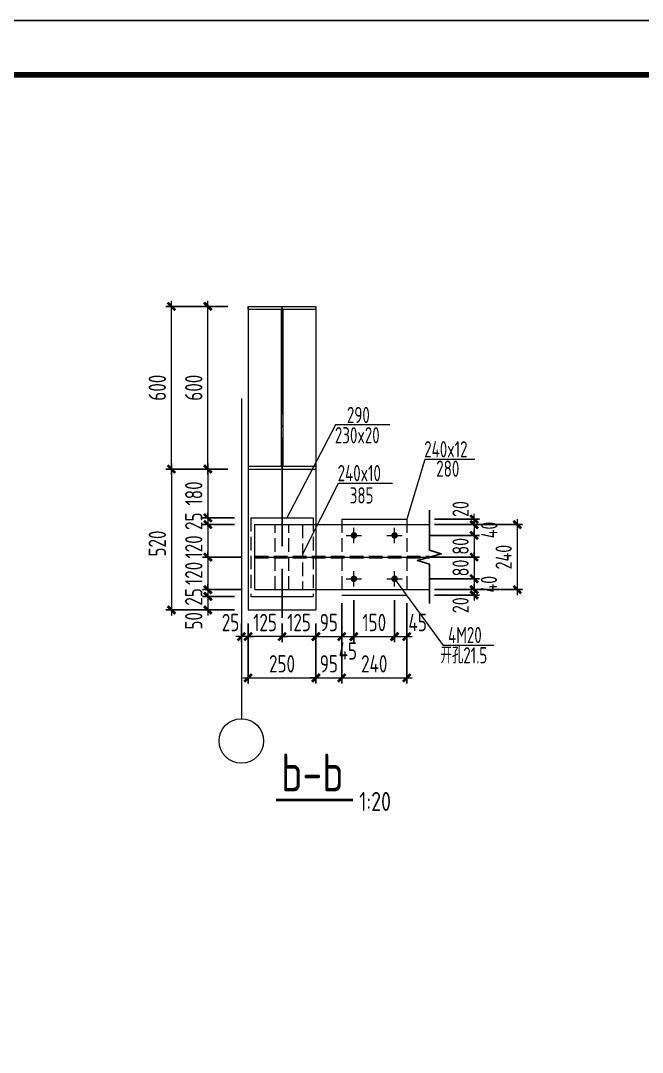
# Model space of a CAD drawing. Extents: x -2746917 to -971774, y -3334247 to -3250358.
# Drawn here: x -1280640 to -1269180, y -3293202 to -3274173 of the extents above; entities that cross this region are included whole.
import ezdxf

# ---------------------------------------------------------------- set-up
doc = ezdxf.new("R2010")
doc.units = 0
doc.header["$LTSCALE"] = 1000
doc.header["$MEASUREMENT"] = 0
doc.header["$PDMODE"] = 35
doc.linetypes.add('DASH', pattern=[0.35, 0.25, -0.1])
doc.linetypes.add('DOTE', pattern=[2.42, 2, -0.2, 0.02, -0.2])
doc.layers.get('0').update_dxf_attribs({"linetype": 'CONTINUOUS'})
doc.layers.get('Defpoints').update_dxf_attribs({"linetype": 'CONTINUOUS'})
for name, color, linetype in [('AXIS', 253, 'DOTE'), ('BEAM_CON', 4, 'CONTINUOUS'), ('COLU', 7, 'CONTINUOUS'), ('DIM', 3, 'CONTINUOUS'), ('NUM', 7, 'CONTINUOUS'), ('PUB_TITLE', 4, 'CONTINUOUS'), ('REIN', 1, 'CONTINUOUS'), ('TEXT', 7, 'CONTINUOUS'), ('THIN', 7, 'CONTINUOUS')]:
    doc.layers.add(name, color=color, linetype=linetype)
doc.layers.add('yichutu', color=7, linetype='CONTINUOUS', true_color=0xffffff, plot=False)
doc.styles.add('TSSD_Dimension', font='tssdeng.shx', dxfattribs={"width": 0.75, "bigfont": 'Hztxt.shx'})
doc.styles.add('TSSD_Label', font='tssdeng.shx', dxfattribs={"width": 0.75, "bigfont": 'hztxt.shx'})
doc.styles.add('TSSD_Rein', font='Tssdeng.shx', dxfattribs={"width": 0.75, "bigfont": 'hztxt.shx'})
doc.dimstyles.new('TSSD_20_100', dxfattribs={"dimtxt": 350, "dimasz": 100, "dimexe": 100, "dimexo": 250, "dimgap": 100, "dimtad": 1, "dimdec": 0, "dimlfac": 0.2, "dimzin": 0, "dimdsep": 46, "dimtxsty": 'TSSD_Dimension', "dimblk": 'ARCHTICK', "dimcen": 0, "dimdle": 100, "dimclrt": 7, "dimadec": 0, "dimazin": 0, "dimtfac": 1, "dimtdec": 0, "dimtix": 1, "dimtmove": 2, "dimatfit": 3, "dimfxl": 1, "dimtolj": 1, "dimtzin": 0, "dimlwd": 5, "dimarcsym": 0})

# ---------------------------------------------------------------- blocks, each defined once
blk = doc.blocks.new('_ArchTick')
at = {"color": 0, "const_width": 0.5}
blk.add_lwpolyline([(-0.71, -0.71), (0.71, 0.71)], dxfattribs=at)
blk = doc.blocks.new('*D107')
at = {"layer": 'Defpoints', "color": 0, "ltscale": 1.5}
for p in [(-1277189, -3279443), (-1276572, -3279443), (-1276572, -3282443)]:
    blk.add_point(p, dxfattribs=at)
at = {"layer": 'DIM', "color": 0, "lineweight": -2, "ltscale": 1.5}
for p, q in [((-1276822, -3279443), (-1277289, -3279443)), ((-1276822, -3282443), (-1277289, -3282443))]:
    blk.add_line(p, q, dxfattribs=at)
at = {"layer": 'DIM', "color": 0, "lineweight": 5, "ltscale": 1.5}
blk.add_line((-1277189, -3282543), (-1277189, -3279343), dxfattribs=at)
at = {"layer": 'DIM', "color": 0, "lineweight": 5, "ltscale": 1.5, "xscale": 100, "yscale": 100, "zscale": 100}
for p, rotation in [((-1277189, -3279443), 90), ((-1277189, -3282443), 270)]:
    blk.add_blockref('_ArchTick', p, dxfattribs=dict(at, rotation=rotation))
at = {"layer": 'DIM', "color": 7, "ltscale": 1.5, "insert": (-1277449, -3280943), "char_height": 320, "attachment_point": 5, "rotation": 90, "style": 'TSSD_Dimension'}
blk.add_mtext('\\A1;600', dxfattribs=at)
blk = doc.blocks.new('*D108')
at = {"layer": 'Defpoints', "color": 0, "ltscale": 1.5}
for p in [(-1277861, -3279443), (-1276572, -3279443), (-1276572, -3282443)]:
    blk.add_point(p, dxfattribs=at)
at = {"layer": 'DIM', "color": 0, "lineweight": -2, "ltscale": 1.5}
for p, q in [((-1276822, -3279443), (-1277961, -3279443)), ((-1276822, -3282443), (-1277961, -3282443))]:
    blk.add_line(p, q, dxfattribs=at)
at = {"layer": 'DIM', "color": 0, "lineweight": 5, "ltscale": 1.5}
blk.add_line((-1277861, -3282543), (-1277861, -3279343), dxfattribs=at)
at = {"layer": 'DIM', "color": 0, "lineweight": 5, "ltscale": 1.5, "xscale": 100, "yscale": 100, "zscale": 100}
for p, rotation in [((-1277861, -3279443), 90), ((-1277861, -3282443), 270)]:
    blk.add_blockref('_ArchTick', p, dxfattribs=dict(at, rotation=rotation))
at = {"layer": 'DIM', "color": 7, "ltscale": 1.5, "insert": (-1278121, -3280943), "char_height": 320, "attachment_point": 5, "rotation": 90, "style": 'TSSD_Dimension'}
blk.add_mtext('\\A1;600', dxfattribs=at)
blk = doc.blocks.new('A$C1D483337')
at = {"layer": 'AXIS', "color": 4, "linetype": 'DOTE', "lineweight": 5, "ltscale": 2}
for p, q in [((-88, 7), (265, 7)), ((89, -170), (89, 183))]:
    blk.add_line(p, q, dxfattribs=at)
at = {"layer": 'REIN', "color": 4, "const_width": 75}
blk.add_lwpolyline([(51, 7, 1), (126, 7, 1)], format="xyb", close=True, dxfattribs=at)
blk = doc.blocks.new('*D109')
at = {"layer": 'Defpoints', "color": 0, "ltscale": 1.5}
for p in [(-1274722, -3284668, -334), (-1275197, -3285043, -48), (-1274722, -3285534)]:
    blk.add_point(p, dxfattribs=at)
at = {"layer": 'DIM', "color": 0, "lineweight": -2, "ltscale": 1.5}
for p, q in [((-1274722, -3284918), (-1274722, -3285634)), ((-1275197, -3285293), (-1275197, -3285634))]:
    blk.add_line(p, q, dxfattribs=at)
at = {"layer": 'DIM', "color": 0, "lineweight": 5, "ltscale": 1.5}
for p, q in [((-1275197, -3285534), (-1275297, -3285534)), ((-1275197, -3285534), (-1274722, -3285534)), ((-1274722, -3285534), (-1274622, -3285534))]:
    blk.add_line(p, q, dxfattribs=at)
at = {"layer": 'DIM', "color": 0, "lineweight": 5, "ltscale": 1.5, "xscale": 100, "yscale": 100, "zscale": 100}
blk.add_blockref('_ArchTick', (-1275197, -3285534), dxfattribs=at)
at = {"layer": 'DIM', "color": 0, "lineweight": 5, "ltscale": 1.5, "xscale": 100, "yscale": 100, "zscale": 100, "rotation": 180}
blk.add_blockref('_ArchTick', (-1274722, -3285534), dxfattribs=at)
at = {"layer": 'DIM', "color": 7, "ltscale": 1.5, "insert": (-1274959, -3285274), "char_height": 320, "attachment_point": 5, "style": 'TSSD_Dimension'}
blk.add_mtext('\\A1;95', dxfattribs=at)
blk = doc.blocks.new('*D110')
at = {"layer": 'Defpoints', "color": 0, "ltscale": 1.5}
for p in [(-1274497, -3284609, -334), (-1274722, -3284668, -334), (-1274497, -3285534)]:
    blk.add_point(p, dxfattribs=at)
at = {"layer": 'DIM', "color": 0, "lineweight": -2, "ltscale": 1.5}
for p, q in [((-1274722, -3284918), (-1274722, -3285634)), ((-1274497, -3284859), (-1274497, -3285634))]:
    blk.add_line(p, q, dxfattribs=at)
at = {"layer": 'DIM', "color": 0, "lineweight": 5, "ltscale": 1.5}
blk.add_line((-1274822, -3285534), (-1274397, -3285534), dxfattribs=at)
at = {"layer": 'DIM', "color": 0, "lineweight": 5, "ltscale": 1.5, "xscale": 100, "yscale": 100, "zscale": 100, "rotation": 180}
blk.add_blockref('_ArchTick', (-1274722, -3285534), dxfattribs=at)
at = {"layer": 'DIM', "color": 0, "lineweight": 5, "ltscale": 1.5, "xscale": 100, "yscale": 100, "zscale": 100}
blk.add_blockref('_ArchTick', (-1274497, -3285534), dxfattribs=at)
at = {"layer": 'DIM', "color": 7, "ltscale": 1.5, "insert": (-1274609, -3285800), "char_height": 320, "attachment_point": 5, "style": 'TSSD_Dimension'}
blk.add_mtext('\\A1;45', dxfattribs=at)
blk = doc.blocks.new('*D111')
at = {"layer": 'Defpoints', "color": 0, "ltscale": 1.5}
for p in [(-1274497, -3284609, -334), (-1273747, -3284609, -334), (-1273747, -3285534)]:
    blk.add_point(p, dxfattribs=at)
at = {"layer": 'DIM', "color": 0, "lineweight": -2, "ltscale": 1.5}
for p, q in [((-1274497, -3284859), (-1274497, -3285634)), ((-1273747, -3284859), (-1273747, -3285634))]:
    blk.add_line(p, q, dxfattribs=at)
at = {"layer": 'DIM', "color": 0, "lineweight": 5, "ltscale": 1.5}
blk.add_line((-1274597, -3285534), (-1273647, -3285534), dxfattribs=at)
at = {"layer": 'DIM', "color": 0, "lineweight": 5, "ltscale": 1.5, "xscale": 100, "yscale": 100, "zscale": 100, "rotation": 180}
blk.add_blockref('_ArchTick', (-1274497, -3285534), dxfattribs=at)
at = {"layer": 'DIM', "color": 0, "lineweight": 5, "ltscale": 1.5, "xscale": 100, "yscale": 100, "zscale": 100}
blk.add_blockref('_ArchTick', (-1273747, -3285534), dxfattribs=at)
at = {"layer": 'DIM', "color": 7, "ltscale": 1.5, "insert": (-1274122, -3285274), "char_height": 320, "attachment_point": 5, "style": 'TSSD_Dimension'}
blk.add_mtext('\\A1;150', dxfattribs=at)
blk = doc.blocks.new('*D112')
at = {"layer": 'Defpoints', "color": 0, "ltscale": 1.5}
for p in [(-1273747, -3284609, -334), (-1273522, -3284668, -334), (-1273522, -3285534)]:
    blk.add_point(p, dxfattribs=at)
at = {"layer": 'DIM', "color": 0, "lineweight": -2, "ltscale": 1.5}
for p, q in [((-1273747, -3284859), (-1273747, -3285634)), ((-1273522, -3284918), (-1273522, -3285634))]:
    blk.add_line(p, q, dxfattribs=at)
at = {"layer": 'DIM', "color": 0, "lineweight": 5, "ltscale": 1.5}
blk.add_line((-1273847, -3285534), (-1273422, -3285534), dxfattribs=at)
at = {"layer": 'DIM', "color": 0, "lineweight": 5, "ltscale": 1.5, "xscale": 100, "yscale": 100, "zscale": 100, "rotation": 180}
blk.add_blockref('_ArchTick', (-1273747, -3285534), dxfattribs=at)
at = {"layer": 'DIM', "color": 0, "lineweight": 5, "ltscale": 1.5, "xscale": 100, "yscale": 100, "zscale": 100}
blk.add_blockref('_ArchTick', (-1273522, -3285534), dxfattribs=at)
at = {"layer": 'DIM', "color": 7, "ltscale": 1.5, "insert": (-1273322, -3285274), "char_height": 320, "attachment_point": 5, "style": 'TSSD_Dimension'}
blk.add_mtext('\\A1;45', dxfattribs=at)
blk = doc.blocks.new('*D113')
at = {"layer": 'Defpoints', "color": 0, "ltscale": 1.5}
for p in [(-1276447, -3285043, -48), (-1275197, -3285043, 108), (-1275197, -3286296)]:
    blk.add_point(p, dxfattribs=at)
at = {"layer": 'DIM', "color": 0, "lineweight": -2, "ltscale": 1.5}
for p, q in [((-1276447, -3285293), (-1276447, -3286396)), ((-1275197, -3285293), (-1275197, -3286396))]:
    blk.add_line(p, q, dxfattribs=at)
at = {"layer": 'DIM', "color": 0, "lineweight": 5, "ltscale": 1.5}
blk.add_line((-1276547, -3286296), (-1275097, -3286296), dxfattribs=at)
at = {"layer": 'DIM', "color": 0, "lineweight": 5, "ltscale": 1.5, "xscale": 100, "yscale": 100, "zscale": 100, "rotation": 180}
blk.add_blockref('_ArchTick', (-1276447, -3286296), dxfattribs=at)
at = {"layer": 'DIM', "color": 0, "lineweight": 5, "ltscale": 1.5, "xscale": 100, "yscale": 100, "zscale": 100}
blk.add_blockref('_ArchTick', (-1275197, -3286296), dxfattribs=at)
at = {"layer": 'DIM', "color": 7, "ltscale": 1.5, "insert": (-1275822, -3286036), "char_height": 320, "attachment_point": 5, "style": 'TSSD_Dimension'}
blk.add_mtext('\\A1;250', dxfattribs=at)
blk = doc.blocks.new('*D114')
at = {"layer": 'Defpoints', "color": 0, "ltscale": 1.5}
for p in [(-1274722, -3284768, -334), (-1275197, -3285043, -48), (-1274722, -3286296)]:
    blk.add_point(p, dxfattribs=at)
at = {"layer": 'DIM', "color": 0, "lineweight": -2, "ltscale": 1.5}
for p, q in [((-1274722, -3285018), (-1274722, -3286396)), ((-1275197, -3285293), (-1275197, -3286396))]:
    blk.add_line(p, q, dxfattribs=at)
at = {"layer": 'DIM', "color": 0, "lineweight": 5, "ltscale": 1.5}
for p, q in [((-1275197, -3286296), (-1275297, -3286296)), ((-1275197, -3286296), (-1274722, -3286296)), ((-1274722, -3286296), (-1274622, -3286296))]:
    blk.add_line(p, q, dxfattribs=at)
at = {"layer": 'DIM', "color": 0, "lineweight": 5, "ltscale": 1.5, "xscale": 100, "yscale": 100, "zscale": 100}
blk.add_blockref('_ArchTick', (-1275197, -3286296), dxfattribs=at)
at = {"layer": 'DIM', "color": 0, "lineweight": 5, "ltscale": 1.5, "xscale": 100, "yscale": 100, "zscale": 100, "rotation": 180}
blk.add_blockref('_ArchTick', (-1274722, -3286296), dxfattribs=at)
at = {"layer": 'DIM', "color": 7, "ltscale": 1.5, "insert": (-1274959, -3286036), "char_height": 320, "attachment_point": 5, "style": 'TSSD_Dimension'}
blk.add_mtext('\\A1;95', dxfattribs=at)
blk = doc.blocks.new('*D115')
at = {"layer": 'Defpoints', "color": 0, "ltscale": 1.5}
for p in [(-1274722, -3284768, -334), (-1273522, -3284768, -334), (-1273522, -3286296)]:
    blk.add_point(p, dxfattribs=at)
at = {"layer": 'DIM', "color": 0, "lineweight": -2, "ltscale": 1.5}
for p, q in [((-1274722, -3285018), (-1274722, -3286396)), ((-1273522, -3285018), (-1273522, -3286396))]:
    blk.add_line(p, q, dxfattribs=at)
at = {"layer": 'DIM', "color": 0, "lineweight": 5, "ltscale": 1.5}
blk.add_line((-1274822, -3286296), (-1273422, -3286296), dxfattribs=at)
at = {"layer": 'DIM', "color": 0, "lineweight": 5, "ltscale": 1.5, "xscale": 100, "yscale": 100, "zscale": 100, "rotation": 180}
blk.add_blockref('_ArchTick', (-1274722, -3286296), dxfattribs=at)
at = {"layer": 'DIM', "color": 0, "lineweight": 5, "ltscale": 1.5, "xscale": 100, "yscale": 100, "zscale": 100}
blk.add_blockref('_ArchTick', (-1273522, -3286296), dxfattribs=at)
at = {"layer": 'DIM', "color": 7, "ltscale": 1.5, "insert": (-1274122, -3286036), "char_height": 320, "attachment_point": 5, "style": 'TSSD_Dimension'}
blk.add_mtext('\\A1;240', dxfattribs=at)
blk = doc.blocks.new('*D116')
at = {"layer": 'Defpoints', "color": 0, "ltscale": 1.5}
for p in [(-1277189, -3283468), (-1276447, -3283343), (-1276447, -3283468)]:
    blk.add_point(p, dxfattribs=at)
at = {"layer": 'DIM', "color": 0, "lineweight": 5, "ltscale": 1.5}
for p, q in [((-1277189, -3283343), (-1277189, -3283243)), ((-1277189, -3283343), (-1277189, -3283468)), ((-1277189, -3283468), (-1277189, -3283568))]:
    blk.add_line(p, q, dxfattribs=at)
at = {"layer": 'DIM', "color": 0, "lineweight": -2, "ltscale": 1.5}
for p, q in [((-1276697, -3283343), (-1277289, -3283343)), ((-1276697, -3283468), (-1277289, -3283468))]:
    blk.add_line(p, q, dxfattribs=at)
at = {"layer": 'DIM', "color": 0, "lineweight": 5, "ltscale": 1.5, "xscale": 100, "yscale": 100, "zscale": 100}
for p, rotation in [((-1277189, -3283343), 270), ((-1277189, -3283468), 90)]:
    blk.add_blockref('_ArchTick', p, dxfattribs=dict(at, rotation=rotation))
at = {"layer": 'DIM', "color": 7, "ltscale": 1.5, "insert": (-1277449, -3283406), "char_height": 320, "attachment_point": 5, "rotation": 90, "style": 'TSSD_Dimension'}
blk.add_mtext('\\A1;25', dxfattribs=at)
blk = doc.blocks.new('*D117')
at = {"layer": 'Defpoints', "color": 0, "ltscale": 1.5}
for p in [(-1276447, -3283468, -232), (-1277189, -3284068), (-1276322, -3284068, 68)]:
    blk.add_point(p, dxfattribs=at)
at = {"layer": 'DIM', "color": 0, "lineweight": -2, "ltscale": 1.5}
for p, q in [((-1276697, -3283468), (-1277289, -3283468)), ((-1276572, -3284068), (-1277289, -3284068))]:
    blk.add_line(p, q, dxfattribs=at)
at = {"layer": 'DIM', "color": 0, "lineweight": 5, "ltscale": 1.5}
blk.add_line((-1277189, -3283368), (-1277189, -3284168), dxfattribs=at)
at = {"layer": 'DIM', "color": 0, "lineweight": 5, "ltscale": 1.5, "xscale": 100, "yscale": 100, "zscale": 100}
for p, rotation in [((-1277189, -3283468), 90), ((-1277189, -3284068), 270)]:
    blk.add_blockref('_ArchTick', p, dxfattribs=dict(at, rotation=rotation))
at = {"layer": 'DIM', "color": 7, "ltscale": 1.5, "insert": (-1277449, -3283880), "char_height": 320, "attachment_point": 5, "rotation": 90, "style": 'TSSD_Dimension'}
blk.add_mtext('\\A1;120', dxfattribs=at)
blk = doc.blocks.new('*D118')
at = {"layer": 'Defpoints', "color": 0, "ltscale": 1.5}
for p in [(-1276322, -3284068, 68), (-1277189, -3284668), (-1276322, -3284668, -238)]:
    blk.add_point(p, dxfattribs=at)
at = {"layer": 'DIM', "color": 0, "lineweight": 5, "ltscale": 1.5}
for p, q in [((-1277189, -3284068), (-1277189, -3283968)), ((-1277189, -3284068), (-1277189, -3284668)), ((-1277189, -3284668), (-1277189, -3284768))]:
    blk.add_line(p, q, dxfattribs=at)
at = {"layer": 'DIM', "color": 0, "lineweight": -2, "ltscale": 1.5}
for p, q in [((-1276572, -3284068), (-1277289, -3284068)), ((-1276572, -3284668), (-1277289, -3284668))]:
    blk.add_line(p, q, dxfattribs=at)
at = {"layer": 'DIM', "color": 0, "lineweight": 5, "ltscale": 1.5, "xscale": 100, "yscale": 100, "zscale": 100}
for p, rotation in [((-1277189, -3284068), 270), ((-1277189, -3284668), 90)]:
    blk.add_blockref('_ArchTick', p, dxfattribs=dict(at, rotation=rotation))
at = {"layer": 'DIM', "color": 7, "ltscale": 1.5, "insert": (-1277449, -3284368), "char_height": 320, "attachment_point": 5, "rotation": 90, "style": 'TSSD_Dimension'}
blk.add_mtext('\\A1;120', dxfattribs=at)
blk = doc.blocks.new('*D119')
at = {"layer": 'Defpoints', "color": 0, "ltscale": 1.5}
for p in [(-1277189, -3284793), (-1276447, -3284793, -48), (-1276322, -3284668)]:
    blk.add_point(p, dxfattribs=at)
at = {"layer": 'DIM', "color": 0, "lineweight": 5, "ltscale": 1.5}
for p, q in [((-1277189, -3284668), (-1277189, -3284568)), ((-1277189, -3284668), (-1277189, -3284793)), ((-1277189, -3284793), (-1277189, -3284893))]:
    blk.add_line(p, q, dxfattribs=at)
at = {"layer": 'DIM', "color": 0, "lineweight": -2, "ltscale": 1.5}
for p, q in [((-1276572, -3284668), (-1277289, -3284668)), ((-1276697, -3284793), (-1277289, -3284793))]:
    blk.add_line(p, q, dxfattribs=at)
at = {"layer": 'DIM', "color": 0, "lineweight": 5, "ltscale": 1.5, "xscale": 100, "yscale": 100, "zscale": 100}
for p, rotation in [((-1277189, -3284668), 270), ((-1277189, -3284793), 90)]:
    blk.add_blockref('_ArchTick', p, dxfattribs=dict(at, rotation=rotation))
at = {"layer": 'DIM', "color": 7, "ltscale": 1.5, "insert": (-1277449, -3284802), "char_height": 320, "attachment_point": 5, "rotation": 90, "style": 'TSSD_Dimension'}
blk.add_mtext('\\A1;25', dxfattribs=at)
blk = doc.blocks.new('*D120')
at = {"layer": 'Defpoints', "color": 0, "ltscale": 1.5}
for p in [(-1276572, -3282443), (-1277189, -3283343), (-1276447, -3283343, -287)]:
    blk.add_point(p, dxfattribs=at)
at = {"layer": 'DIM', "color": 0, "lineweight": 5, "ltscale": 1.5}
blk.add_line((-1277189, -3282343), (-1277189, -3283443), dxfattribs=at)
at = {"layer": 'DIM', "color": 0, "lineweight": -2, "ltscale": 1.5}
for p, q in [((-1276822, -3282443), (-1277289, -3282443)), ((-1276697, -3283343), (-1277289, -3283343))]:
    blk.add_line(p, q, dxfattribs=at)
at = {"layer": 'DIM', "color": 0, "lineweight": 5, "ltscale": 1.5, "xscale": 100, "yscale": 100, "zscale": 100}
for p, rotation in [((-1277189, -3282443), 90), ((-1277189, -3283343), 270)]:
    blk.add_blockref('_ArchTick', p, dxfattribs=dict(at, rotation=rotation))
at = {"layer": 'DIM', "color": 7, "ltscale": 1.5, "insert": (-1277449, -3282893), "char_height": 320, "attachment_point": 5, "rotation": 90, "style": 'TSSD_Dimension'}
blk.add_mtext('\\A1;180', dxfattribs=at)
blk = doc.blocks.new('*D121')
at = {"layer": 'Defpoints', "color": 0, "ltscale": 1.5}
for p in [(-1276572, -3282443), (-1277861, -3285043), (-1276572, -3285043, 40)]:
    blk.add_point(p, dxfattribs=at)
at = {"layer": 'DIM', "color": 0, "lineweight": 5, "ltscale": 1.5}
blk.add_line((-1277861, -3282343), (-1277861, -3285143), dxfattribs=at)
at = {"layer": 'DIM', "color": 0, "lineweight": -2, "ltscale": 1.5}
for p, q in [((-1276822, -3282443), (-1277961, -3282443)), ((-1276822, -3285043), (-1277961, -3285043))]:
    blk.add_line(p, q, dxfattribs=at)
at = {"layer": 'DIM', "color": 0, "lineweight": 5, "ltscale": 1.5, "xscale": 100, "yscale": 100, "zscale": 100}
for p, rotation in [((-1277861, -3282443), 90), ((-1277861, -3285043), 270)]:
    blk.add_blockref('_ArchTick', p, dxfattribs=dict(at, rotation=rotation))
at = {"layer": 'DIM', "color": 7, "ltscale": 1.5, "insert": (-1278121, -3283818), "char_height": 320, "attachment_point": 5, "rotation": 90, "style": 'TSSD_Dimension'}
blk.add_mtext('\\A1;520', dxfattribs=at)
blk = doc.blocks.new('*D122')
at = {"layer": 'Defpoints', "color": 0, "ltscale": 1.5}
for p in [(-1273261, -3283368, -252), (-1273261, -3283468, -252), (-1272280, -3283468)]:
    blk.add_point(p, dxfattribs=at)
at = {"layer": 'DIM', "color": 0, "lineweight": 5, "ltscale": 1.5}
for p, q in [((-1272280, -3283368), (-1272280, -3283268)), ((-1272280, -3283368), (-1272280, -3283468)), ((-1272280, -3283468), (-1272280, -3283568))]:
    blk.add_line(p, q, dxfattribs=at)
at = {"layer": 'DIM', "color": 0, "lineweight": -2, "ltscale": 1.5}
for p, q in [((-1273011, -3283368), (-1272180, -3283368)), ((-1273011, -3283468), (-1272180, -3283468))]:
    blk.add_line(p, q, dxfattribs=at)
at = {"layer": 'DIM', "color": 0, "lineweight": 5, "ltscale": 1.5, "xscale": 100, "yscale": 100, "zscale": 100}
for p, rotation in [((-1272280, -3283368), 270), ((-1272280, -3283468), 90)]:
    blk.add_blockref('_ArchTick', p, dxfattribs=dict(at, rotation=rotation))
at = {"layer": 'DIM', "color": 7, "ltscale": 1.5, "insert": (-1272530, -3283181), "char_height": 300, "attachment_point": 5, "rotation": 90, "style": 'TSSD_Dimension'}
blk.add_mtext('\\A1;20', dxfattribs=at)
blk = doc.blocks.new('*D123')
at = {"layer": 'Defpoints', "color": 0, "ltscale": 1.5}
for p in [(-1273261, -3283468, 20), (-1273344, -3283668), (-1272280, -3283668)]:
    blk.add_point(p, dxfattribs=at)
at = {"layer": 'DIM', "color": 0, "lineweight": -2, "ltscale": 1.5}
for p, q in [((-1273011, -3283468), (-1272180, -3283468)), ((-1273094, -3283668), (-1272180, -3283668))]:
    blk.add_line(p, q, dxfattribs=at)
at = {"layer": 'DIM', "color": 0, "lineweight": 5, "ltscale": 1.5}
for p, q in [((-1272280, -3283468), (-1272280, -3283368)), ((-1272280, -3283468), (-1272280, -3283668)), ((-1272280, -3283668), (-1272280, -3283768))]:
    blk.add_line(p, q, dxfattribs=at)
at = {"layer": 'DIM', "color": 0, "lineweight": 5, "ltscale": 1.5, "xscale": 100, "yscale": 100, "zscale": 100}
for p, rotation in [((-1272280, -3283468), 270), ((-1272280, -3283668), 90)]:
    blk.add_blockref('_ArchTick', p, dxfattribs=dict(at, rotation=rotation))
at = {"layer": 'DIM', "color": 7, "ltscale": 1.5, "insert": (-1272002, -3283568), "char_height": 300, "attachment_point": 5, "rotation": 90, "style": 'TSSD_Dimension'}
blk.add_mtext('\\A1;40', dxfattribs=at)
blk = doc.blocks.new('*D124')
at = {"layer": 'Defpoints', "color": 0, "ltscale": 1.5}
for p in [(-1273344, -3283668, -252), (-1273344, -3284068, 20), (-1272280, -3284068)]:
    blk.add_point(p, dxfattribs=at)
at = {"layer": 'DIM', "color": 0, "lineweight": -2, "ltscale": 1.5}
for p, q in [((-1273094, -3283668), (-1272180, -3283668)), ((-1273094, -3284068), (-1272180, -3284068))]:
    blk.add_line(p, q, dxfattribs=at)
at = {"layer": 'DIM', "color": 0, "lineweight": 5, "ltscale": 1.5}
for p, q in [((-1272280, -3283668), (-1272280, -3283568)), ((-1272280, -3283668), (-1272280, -3284068)), ((-1272280, -3284068), (-1272280, -3284168))]:
    blk.add_line(p, q, dxfattribs=at)
at = {"layer": 'DIM', "color": 0, "lineweight": 5, "ltscale": 1.5, "xscale": 100, "yscale": 100, "zscale": 100}
for p, rotation in [((-1272280, -3283668), 270), ((-1272280, -3284068), 90)]:
    blk.add_blockref('_ArchTick', p, dxfattribs=dict(at, rotation=rotation))
at = {"layer": 'DIM', "color": 7, "ltscale": 1.5, "insert": (-1272530, -3283868), "char_height": 300, "attachment_point": 5, "rotation": 90, "style": 'TSSD_Dimension'}
blk.add_mtext('\\A1;80', dxfattribs=at)
blk = doc.blocks.new('*D125')
at = {"layer": 'Defpoints', "color": 0, "ltscale": 1.5}
for p in [(-1273344, -3284468), (-1273261, -3284668, -28), (-1272280, -3284668)]:
    blk.add_point(p, dxfattribs=at)
at = {"layer": 'DIM', "color": 0, "lineweight": 5, "ltscale": 1.5}
blk.add_line((-1272280, -3284368), (-1272280, -3284768), dxfattribs=at)
at = {"layer": 'DIM', "color": 0, "lineweight": -2, "ltscale": 1.5}
for p, q in [((-1273094, -3284468), (-1272180, -3284468)), ((-1273011, -3284668), (-1272180, -3284668))]:
    blk.add_line(p, q, dxfattribs=at)
at = {"layer": 'DIM', "color": 0, "lineweight": 5, "ltscale": 1.5, "xscale": 100, "yscale": 100, "zscale": 100}
for p, rotation in [((-1272280, -3284468), 90), ((-1272280, -3284668), 270)]:
    blk.add_blockref('_ArchTick', p, dxfattribs=dict(at, rotation=rotation))
at = {"layer": 'DIM', "color": 7, "ltscale": 1.5, "insert": (-1272008, -3284568), "char_height": 300, "attachment_point": 5, "rotation": 90, "style": 'TSSD_Dimension'}
blk.add_mtext('\\A1;40', dxfattribs=at)
blk = doc.blocks.new('*D126')
at = {"layer": 'Defpoints', "color": 0, "ltscale": 1.5}
for p in [(-1273261, -3284668, -334), (-1273261, -3284768, -334), (-1272280, -3284768)]:
    blk.add_point(p, dxfattribs=at)
at = {"layer": 'DIM', "color": 0, "lineweight": 5, "ltscale": 1.5}
for p, q in [((-1272280, -3284668), (-1272280, -3284568)), ((-1272280, -3284668), (-1272280, -3284768)), ((-1272280, -3284768), (-1272280, -3284868))]:
    blk.add_line(p, q, dxfattribs=at)
at = {"layer": 'DIM', "color": 0, "lineweight": -2, "ltscale": 1.5}
for p, q in [((-1273011, -3284668), (-1272180, -3284668)), ((-1273011, -3284768), (-1272180, -3284768))]:
    blk.add_line(p, q, dxfattribs=at)
at = {"layer": 'DIM', "color": 0, "lineweight": 5, "ltscale": 1.5, "xscale": 100, "yscale": 100, "zscale": 100}
for p, rotation in [((-1272280, -3284668), 270), ((-1272280, -3284768), 90)]:
    blk.add_blockref('_ArchTick', p, dxfattribs=dict(at, rotation=rotation))
at = {"layer": 'DIM', "color": 7, "ltscale": 1.5, "insert": (-1272530, -3284955), "char_height": 300, "attachment_point": 5, "rotation": 90, "style": 'TSSD_Dimension'}
blk.add_mtext('\\A1;20', dxfattribs=at)
blk = doc.blocks.new('*D127')
at = {"layer": 'Defpoints', "color": 0, "ltscale": 1.5}
for p in [(-1273344, -3284068, 68), (-1273344, -3284468, -259), (-1272280, -3284468)]:
    blk.add_point(p, dxfattribs=at)
at = {"layer": 'DIM', "color": 0, "lineweight": 5, "ltscale": 1.5}
for p, q in [((-1272280, -3284068), (-1272280, -3283968)), ((-1272280, -3284068), (-1272280, -3284468)), ((-1272280, -3284468), (-1272280, -3284568))]:
    blk.add_line(p, q, dxfattribs=at)
at = {"layer": 'DIM', "color": 0, "lineweight": -2, "ltscale": 1.5}
for p, q in [((-1273094, -3284068), (-1272180, -3284068)), ((-1273094, -3284468), (-1272180, -3284468))]:
    blk.add_line(p, q, dxfattribs=at)
at = {"layer": 'DIM', "color": 0, "lineweight": 5, "ltscale": 1.5, "xscale": 100, "yscale": 100, "zscale": 100}
for p, rotation in [((-1272280, -3284068), 270), ((-1272280, -3284468), 90)]:
    blk.add_blockref('_ArchTick', p, dxfattribs=dict(at, rotation=rotation))
at = {"layer": 'DIM', "color": 7, "ltscale": 1.5, "insert": (-1272530, -3284268), "char_height": 300, "attachment_point": 5, "rotation": 90, "style": 'TSSD_Dimension'}
blk.add_mtext('\\A1;80', dxfattribs=at)
blk = doc.blocks.new('*D128')
at = {"layer": 'Defpoints', "color": 0, "ltscale": 1.5}
for p in [(-1273106, -3283468, -232), (-1273106, -3284668, -238), (-1271486, -3284668)]:
    blk.add_point(p, dxfattribs=at)
at = {"layer": 'DIM', "color": 0, "lineweight": -2, "ltscale": 1.5}
for p, q in [((-1272856, -3283468), (-1271386, -3283468)), ((-1272856, -3284668), (-1271386, -3284668))]:
    blk.add_line(p, q, dxfattribs=at)
at = {"layer": 'DIM', "color": 0, "lineweight": 5, "ltscale": 1.5}
blk.add_line((-1271486, -3283368), (-1271486, -3284768), dxfattribs=at)
at = {"layer": 'DIM', "color": 0, "lineweight": 5, "ltscale": 1.5, "xscale": 100, "yscale": 100, "zscale": 100}
for p, rotation in [((-1271486, -3283468), 90), ((-1271486, -3284668), 270)]:
    blk.add_blockref('_ArchTick', p, dxfattribs=dict(at, rotation=rotation))
at = {"layer": 'DIM', "color": 7, "ltscale": 1.5, "insert": (-1271736, -3284068), "char_height": 300, "attachment_point": 5, "rotation": 90, "style": 'TSSD_Dimension'}
blk.add_mtext('\\A1;240', dxfattribs=at)
blk = doc.blocks.new('*D129')
at = {"layer": 'Defpoints', "color": 0, "ltscale": 1.5}
for p in [(-1276447, -3284793, -334), (-1277189, -3285043), (-1276447, -3285043)]:
    blk.add_point(p, dxfattribs=at)
at = {"layer": 'DIM', "color": 0, "lineweight": -2, "ltscale": 1.5}
for p, q in [((-1276697, -3284793), (-1277289, -3284793)), ((-1276697, -3285043), (-1277289, -3285043))]:
    blk.add_line(p, q, dxfattribs=at)
at = {"layer": 'DIM', "color": 0, "lineweight": 5, "ltscale": 1.5}
blk.add_line((-1277189, -3284693), (-1277189, -3285143), dxfattribs=at)
at = {"layer": 'DIM', "color": 0, "lineweight": 5, "ltscale": 1.5, "xscale": 100, "yscale": 100, "zscale": 100}
for p, rotation in [((-1277189, -3284793), 90), ((-1277189, -3285043), 270)]:
    blk.add_blockref('_ArchTick', p, dxfattribs=dict(at, rotation=rotation))
at = {"layer": 'DIM', "color": 7, "ltscale": 1.5, "insert": (-1277449, -3285243), "char_height": 320, "attachment_point": 5, "rotation": 90, "style": 'TSSD_Dimension'}
blk.add_mtext('\\A1;50', dxfattribs=at)
blk = doc.blocks.new('*D130')
at = {"layer": 'Defpoints', "color": 0, "ltscale": 1.5}
for p in [(-1275822, -3285043), (-1275197, -3285043, 8), (-1275822, -3285534)]:
    blk.add_point(p, dxfattribs=at)
at = {"layer": 'DIM', "color": 0, "lineweight": -2, "ltscale": 1.5}
for p, q in [((-1275822, -3285293), (-1275822, -3285634)), ((-1275197, -3285293), (-1275197, -3285634))]:
    blk.add_line(p, q, dxfattribs=at)
at = {"layer": 'DIM', "color": 0, "lineweight": 5, "ltscale": 1.5}
for p, q in [((-1275822, -3285534), (-1275922, -3285534)), ((-1275197, -3285534), (-1275822, -3285534)), ((-1275197, -3285534), (-1275097, -3285534))]:
    blk.add_line(p, q, dxfattribs=at)
at = {"layer": 'DIM', "color": 0, "lineweight": 5, "ltscale": 1.5, "xscale": 100, "yscale": 100, "zscale": 100}
blk.add_blockref('_ArchTick', (-1275822, -3285534), dxfattribs=at)
at = {"layer": 'DIM', "color": 0, "lineweight": 5, "ltscale": 1.5, "xscale": 100, "yscale": 100, "zscale": 100, "rotation": 180}
blk.add_blockref('_ArchTick', (-1275197, -3285534), dxfattribs=at)
at = {"layer": 'DIM', "color": 7, "ltscale": 1.5, "insert": (-1275509, -3285274), "char_height": 320, "attachment_point": 5, "style": 'TSSD_Dimension'}
blk.add_mtext('\\A1;125', dxfattribs=at)
blk = doc.blocks.new('*D131')
at = {"layer": 'Defpoints', "color": 0, "ltscale": 1.5}
for p in [(-1276447, -3285043), (-1275822, -3285043, 100), (-1276447, -3285534)]:
    blk.add_point(p, dxfattribs=at)
at = {"layer": 'DIM', "color": 0, "lineweight": -2, "ltscale": 1.5}
for p, q in [((-1276447, -3285293), (-1276447, -3285634)), ((-1275822, -3285293), (-1275822, -3285634))]:
    blk.add_line(p, q, dxfattribs=at)
at = {"layer": 'DIM', "color": 0, "lineweight": 5, "ltscale": 1.5}
for p, q in [((-1276447, -3285534), (-1276547, -3285534)), ((-1275822, -3285534), (-1276447, -3285534)), ((-1275822, -3285534), (-1275722, -3285534))]:
    blk.add_line(p, q, dxfattribs=at)
at = {"layer": 'DIM', "color": 0, "lineweight": 5, "ltscale": 1.5, "xscale": 100, "yscale": 100, "zscale": 100}
blk.add_blockref('_ArchTick', (-1276447, -3285534), dxfattribs=at)
at = {"layer": 'DIM', "color": 0, "lineweight": 5, "ltscale": 1.5, "xscale": 100, "yscale": 100, "zscale": 100, "rotation": 180}
blk.add_blockref('_ArchTick', (-1275822, -3285534), dxfattribs=at)
at = {"layer": 'DIM', "color": 7, "ltscale": 1.5, "insert": (-1276134, -3285274), "char_height": 320, "attachment_point": 5, "style": 'TSSD_Dimension'}
blk.add_mtext('\\A1;125', dxfattribs=at)
blk = doc.blocks.new('*D132')
at = {"layer": 'Defpoints', "color": 0, "ltscale": 1.5}
for p in [(-1276572, -3285043), (-1276447, -3285043, -48), (-1276572, -3285534)]:
    blk.add_point(p, dxfattribs=at)
at = {"layer": 'DIM', "color": 0, "lineweight": -2, "ltscale": 1.5}
for p, q in [((-1276572, -3285293), (-1276572, -3285634)), ((-1276447, -3285293), (-1276447, -3285634))]:
    blk.add_line(p, q, dxfattribs=at)
at = {"layer": 'DIM', "color": 0, "lineweight": 5, "ltscale": 1.5}
for p, q in [((-1276572, -3285534), (-1276672, -3285534)), ((-1276447, -3285534), (-1276572, -3285534)), ((-1276447, -3285534), (-1276347, -3285534))]:
    blk.add_line(p, q, dxfattribs=at)
at = {"layer": 'DIM', "color": 0, "lineweight": 5, "ltscale": 1.5, "xscale": 100, "yscale": 100, "zscale": 100}
blk.add_blockref('_ArchTick', (-1276572, -3285534), dxfattribs=at)
at = {"layer": 'DIM', "color": 0, "lineweight": 5, "ltscale": 1.5, "xscale": 100, "yscale": 100, "zscale": 100, "rotation": 180}
blk.add_blockref('_ArchTick', (-1276447, -3285534), dxfattribs=at)
at = {"layer": 'DIM', "color": 7, "ltscale": 1.5, "insert": (-1276771, -3285274), "char_height": 320, "attachment_point": 5, "style": 'TSSD_Dimension'}
blk.add_mtext('\\A1;25', dxfattribs=at)
blk = doc.blocks.new('yct-891-420-89100-42000-100-2004.0')
at = {"layer": 'yichutu', "color": 7, "true_color": 0xffffff}
blk.add_lwpolyline([(0, 0), (0, 42000), (89100, 42000), (89100, 0)], close=True, dxfattribs=at)
blk = doc.blocks.new('A$C440D491C')
at = {"layer": 'PUB_TITLE'}
blk.add_lwpolyline([(0, 0), (0, 42000), (89100, 42000), (89100, 0)], close=True, dxfattribs=at)
at = {"layer": 'PUB_TITLE', "const_width": 100}
blk.add_lwpolyline([(88100, 1000), (88100, 41000), (713, 41000), (713, 1000), (88100, 1000)], dxfattribs=at)

msp = doc.modelspace()

# ---------------------------------------------------------------- linework, layer by layer
at = {"layer": 'AXIS'}
msp.add_line((-1275821.7, -3279443.1, 224.06), (-1275821.7, -3285188.45, 264.39), dxfattribs=at)
at = {"layer": 'AXIS', "linetype": 'ByBlock', "lineweight": 5, "ltscale": 0.3}
for p, q in [((-1276571.7, -3281143.7, 234.95), (-1276571.7, -3287048.09, 192.16)), ((-1276321.7, -3284068.1, 231.9), (-1273106.04, -3284068.1, 387.88))]:
    msp.add_line(p, q, dxfattribs=at)
at = {"layer": 'BEAM_CON', "lineweight": 5}
for p, q in [((-1276446.7, -3279443.1, 133.24), (-1276446.7, -3284576.06, -142.32)), ((-1276446.7, -3279443.1, 123.92), (-1275196.7, -3279443.1, 279.9)), ((-1276446.7, -3279493.1, 123.92), (-1276446.7, -3279443.1, 123.92)), ((-1276446.7, -3279493.1, 123.92), (-1275196.7, -3279493.1, 279.9)), ((-1275836.7, -3279493.1, 128.06), (-1275836.7, -3282393.1, 224.06)), ((-1275806.7, -3279493.1, 128.06), (-1275806.7, -3282393.1, 224.06)), ((-1275196.7, -3279443.1, 336.06), (-1275196.7, -3285043.1, 334.51)), ((-1276446.7, -3282393.1, 123.92), (-1275196.7, -3282393.1, 279.9)), ((-1276446.7, -3282393.1, 123.92), (-1276446.7, -3282443.1, 123.92)), ((-1276446.7, -3282443.1, 123.92), (-1275196.7, -3282443.1, 279.9)), ((-1276446.7, -3283468.1, -67.27), (-1276446.7, -3285043.1, 106.07)), ((-1276396.7, -3283343.1, -67.27), (-1275246.7, -3283343.1, 88.71)), ((-1276321.7, -3283468.1, -67.27), (-1273106.04, -3283468.1, 88.71)), ((-1276321.7, -3284668.1, -74.23), (-1276321.7, -3283468.1, -67.27)), ((-1274721.7, -3283368.1, 88.71), (-1273521.7, -3283368.1, 88.71)), ((-1276396.7, -3284793.1, -74.23), (-1275246.7, -3284793.1, 81.74)), ((-1276321.7, -3284668.1, -74.23), (-1273106.04, -3284668.1, 81.74)), ((-1274721.7, -3284768.1, 81.74), (-1273521.7, -3284768.1, 81.74)), ((-1276446.7, -3285043.1, 260.25), (-1275196.7, -3285043.1, 416.23))]:
    msp.add_line(p, q, dxfattribs=at)
at = {"layer": 'BEAM_CON', "linetype": 'DASH', "lineweight": 9}
for p, q in [((-1276396.7, -3283343.1, -67.27), (-1276396.7, -3284793.1, -74.23)), ((-1275946.7, -3284668.1, -70.09), (-1275946.7, -3283468.1, -63.13)), ((-1275696.7, -3284668.1, -70.09), (-1275696.7, -3283468.1, -63.13)), ((-1275446.7, -3283468.1, 136.71), (-1275446.7, -3284668.1, 129.74)), ((-1275246.7, -3283343.1, 88.71), (-1275246.7, -3284793.1, 81.74)), ((-1274721.7, -3283368.1, 40.71), (-1274721.7, -3284768.1, 33.74)), ((-1273521.7, -3283368.1, 88.71), (-1273521.7, -3284768.1, 81.74)), ((-1276321.7, -3284053.1, 231.9), (-1273106.04, -3284053.1, 387.88)), ((-1276321.7, -3284083.1, 231.9), (-1273106.04, -3284083.1, 387.88))]:
    msp.add_line(p, q, dxfattribs=at)
at = {"layer": 'COLU', "linetype": 'ByBlock', "lineweight": 9}
for p, q in [((-1274835.39, -3281625.73, 251.98), (-1275734.73, -3283343.1, 32.87)), ((-1273189.02, -3282268.91, 423.9), (-1273521.7, -3283368.1, 88.71)), ((-1274784.65, -3282709.15, 412.36), (-1275446.7, -3284010.83, 435.88)), ((-1273746.7, -3284468.1, 61.66), (-1272849.1, -3285695.27, 445.23))]:
    msp.add_line(p, q, dxfattribs=at)
at = {"layer": 'NUM', "const_width": 50, "elevation": 267.92}
msp.add_lwpolyline([(-1275930.24, -3288550.29), (-1274513.25, -3288550.29)], dxfattribs=at)
at = {"layer": 'TEXT', "lineweight": 9}
for p, q in [((-1273834.09, -3281625.73, 251.98), (-1274835.39, -3281625.73, 251.98)), ((-1272267.93, -3282268.91, 423.9), (-1273189.02, -3282268.91, 423.9)), ((-1273783.35, -3282709.15, 412.36), (-1274784.65, -3282709.15, 412.36)), ((-1271919.07, -3285695.27, 493.23), (-1272849.1, -3285695.27, 445.23))]:
    msp.add_line(p, q, dxfattribs=at)
msp.add_circle((-1276571.84, -3287458, 192.16), 409.92, dxfattribs=at)
at = {"layer": 'THIN', "ltscale": 1.5, "elevation": -55.67}
msp.add_lwpolyline([(-1273106.04, -3283202.89), (-1273106.04, -3283938.1), (-1272886.04, -3284008.1), (-1273326.04, -3284128.1), (-1273106.04, -3284198.1), (-1273106.04, -3284924.46)], dxfattribs=at)

# ---------------------------------------------------------------- block references
at = {"ltscale": 1.5}
msp.add_blockref('A$C440D491C', (-1309480.26, -3316173.05), dxfattribs=at)
at = {"layer": 'BEAM_CON', "lineweight": 5, "xscale": 0.8000000000465661, "yscale": 0.7999999998137355, "zscale": 0.8000000000000114}
for p in [(-1274567.58, -3283673.33, 68.62), (-1273817.58, -3283673.33, 20.62), (-1274567.58, -3284473.33, 109.66), (-1273817.58, -3284473.33, 61.66)]:
    msp.add_blockref('A$C1D483337', p, dxfattribs=at)
at = {"layer": 'yichutu'}
msp.add_blockref('yct-891-420-89100-42000-100-2004.0', (-1309480.26, -3316173.05), dxfattribs=at)

# ---------------------------------------------------------------- texts
at = {"layer": 'TEXT', "lineweight": 9}
for s, height, style, width, p in [('290', 300, 'TSSD_Rein', 0.7, (-1274625.32, -3281596.24, 251.98)), ('230x20', 300, 'TSSD_Rein', 0.7, (-1274847.5, -3281970.69, 251.98)), ('240x12', 300, 'TSSD_Rein', 0.7, (-1273201.13, -3282228.5, 423.9)), ('280', 300, 'TSSD_Rein', 0.7, (-1272978.95, -3282586.86, 423.9)), ('240x10', 300, 'TSSD_Rein', 0.7, (-1274796.76, -3282668.74, 412.36)), ('385', 300, 'TSSD_Rein', 0.7, (-1274574.59, -3283079.34, 260.69)), ('4M20', 300, 'TSSD_Rein', 0.7, (-1272760.52, -3285654.86, 445.23)), ('开孔21.5', 300, 'TSSD_Rein', 0.7, (-1272900.64, -3286028.77, 440.23)), ('b-b', 700, 'TSSD_Label', 0.8, (-1275839.05, -3288391.88, 267.92)), ('1:20', 350, 'TSSD_Label', 0.8, (-1274399.67, -3288749.67, 267.92))]:
    msp.add_text(s, height=height, dxfattribs=dict(at, style=style, width=width)).set_placement(p)

# ---------------------------------------------------------------- dimensions: what is measured, and where the dimension line sits
at = {"layer": 'DIM', "ltscale": 1.5}
for base, p1, p2, override, picture, middle in [((-1277861.05, -3279443.1, 219.92), (-1276571.7, -3282443.1, 219.92), (-1276571.7, -3279443.1, 219.92), {"dimtxt": 320}, '*D108', (-1278121.05, -3280943.1, 219.92)), ((-1277189.12, -3279443.1, 219.92), (-1276571.7, -3282443.1, 219.92), (-1276571.7, -3279443.1, 219.92), {"dimtxt": 320}, '*D107', (-1277449.12, -3280943.1, 219.92)), ((-1277189.12, -3283343.1, 267.92), (-1276571.7, -3282443.1, 267.92), (-1276446.7, -3283343.1, -19.27), {"dimtxt": 320}, '*D120', (-1277449.12, -3282893.1, 267.92)), ((-1277189.12, -3283468.1, -19.27), (-1276446.7, -3283343.1, -19.27), (-1276446.7, -3283468.1, -19.27), {"dimtxt": 320}, '*D116', (-1277449.12, -3283405.6, -19.27)), ((-1271485.78, -3284668.1, 368.23), (-1273106.04, -3283468.1, 136.71), (-1273106.04, -3284668.1, 129.74), {"dimtxt": 300}, '*D128', (-1271735.78, -3284068.1, 368.23)), ((-1272280.24, -3284068.1, 368.23), (-1273344.48, -3283668.1, 116.62), (-1273344.48, -3284068.1, 387.88), {"dimtxt": 300}, '*D124', (-1272530.24, -3283868.1, 368.23)), ((-1277189.12, -3284668.1, 212.25), (-1276321.7, -3284068.1, 279.9), (-1276321.7, -3284668.1, -26.23), {"dimtxt": 320}, '*D118', (-1277449.12, -3284368.1, 212.25)), ((-1272280.24, -3284468.1, 368.23), (-1273344.48, -3284068.1, 435.88), (-1273344.48, -3284468.1, 109.66), {"dimtxt": 300}, '*D127', (-1272530.24, -3284268.1, 368.23))]:
    dim = msp.add_linear_dim(base=base, p1=p1, p2=p2, angle=90, dimstyle='TSSD_20_100', override=override, dxfattribs=at)
    dim.commit()
    dim.dimension.update_dxf_attribs({"geometry": picture, "text_midpoint": middle})
for base, p1, p2, override, picture, middle in [((-1277861.05, -3285043.1, 267.92), (-1276571.7, -3282443.1, 267.92), (-1276571.7, -3285043.1, 308.25), {"dimtxt": 320}, '*D121', (-1278121.05, -3283818.1, 267.92)), ((-1272280.24, -3283468.1, 388.31), (-1273260.61, -3283368.1, 136.71), (-1273260.61, -3283468.1, 136.71), {"dimtxt": 300}, '*D122', (-1272530.24, -3283180.99, 388.31)), ((-1277189.12, -3284068.1, 212.25), (-1276446.7, -3283468.1, -19.27), (-1276321.7, -3284068.1, 279.9), {"dimtxt": 320}, '*D117', (-1277449.12, -3283879.5, 212.25)), ((-1272280.24, -3283668.1, 116.62), (-1273260.61, -3283468.1, 136.71), (-1273344.48, -3283668.1, 116.62), {"dimtxt": 300}, '*D123', (-1272002.4, -3283568.1, 116.62)), ((-1272280.24, -3284668.1, 157.66), (-1273344.48, -3284468.1, 157.66), (-1273260.61, -3284668.1, 129.74), {"dimtxt": 300}, '*D125', (-1272008.05, -3284568.1, 157.66)), ((-1277189.12, -3284793.1, -26.23), (-1276321.7, -3284668.1, -26.23), (-1276446.7, -3284793.1, -74.23), {"dimtxt": 320}, '*D119', (-1277449.12, -3284802.33, -26.23)), ((-1272280.24, -3284768.1, 464.23), (-1273260.61, -3284668.1, 129.74), (-1273260.61, -3284768.1, 129.74), {"dimtxt": 300}, '*D126', (-1272530.24, -3284955.22, 464.23)), ((-1277189.12, -3285043.1, 308.25), (-1276446.7, -3284793.1, -26.23), (-1276446.7, -3285043.1, 308.25), {"dimtxt": 320}, '*D129', (-1277449.12, -3285242.69, 308.25))]:
    dim = msp.add_linear_dim(base=base, p1=p1, p2=p2, angle=90, dimstyle='TSSD_20_100', override=override, dxfattribs=at)
    dim.commit()
    dim.dimension.update_dxf_attribs({"geometry": picture, "text_midpoint": middle, "dimtype": 160})
for base, p1, p2, picture, middle in [((-1274496.7, -3285533.82, 464.23), (-1274721.7, -3284668.1, 129.74), (-1274496.7, -3284609.24, 129.74), '*D110', (-1274609.2, -3285800.49, 464.23)), ((-1273521.7, -3285533.82, 464.23), (-1273746.7, -3284609.24, 129.74), (-1273521.7, -3284668.1, 129.74), '*D112', (-1273322.11, -3285273.82, 464.23)), ((-1276571.7, -3285533.82, 308.25), (-1276446.7, -3285043.1, 260.25), (-1276571.7, -3285043.1, 308.25), '*D132', (-1276771.29, -3285273.82, 308.25))]:
    dim = msp.add_linear_dim(base=base, p1=p1, p2=p2, dimstyle='TSSD_20_100', override={"dimtxt": 320}, dxfattribs=at)
    dim.commit()
    dim.dimension.update_dxf_attribs({"geometry": picture, "text_midpoint": middle, "dimtype": 160})
for base, p1, p2, picture, middle in [((-1273746.7, -3285533.82, 464.23), (-1274496.7, -3284609.24, 129.74), (-1273746.7, -3284609.24, 129.74), '*D111', (-1274121.7, -3285273.82, 464.23)), ((-1274721.7, -3285533.82, 464.23), (-1275196.7, -3285043.1, 416.23), (-1274721.7, -3284668.1, 129.74), '*D109', (-1274959.2, -3285273.82, 464.23)), ((-1274721.7, -3286296.26, 464.23), (-1275196.7, -3285043.1, 416.23), (-1274721.7, -3284768.1, 129.74), '*D114', (-1274959.2, -3286036.26, 464.23)), ((-1273521.7, -3286296.26, 464.23), (-1274721.7, -3284768.1, 129.74), (-1273521.7, -3284768.1, 129.74), '*D115', (-1274121.7, -3286036.26, 464.23)), ((-1275196.7, -3286296.26, 308.25), (-1276446.7, -3285043.1, 260.25), (-1275196.7, -3285043.1, 416.23), '*D113', (-1275821.7, -3286036.26, 308.25)), ((-1276446.7, -3285533.82, 308.25), (-1275821.7, -3285043.1, 408.39), (-1276446.7, -3285043.1, 308.25), '*D131', (-1276134.2, -3285273.82, 308.25)), ((-1275821.7, -3285533.82, 408.39), (-1275196.7, -3285043.1, 416.23), (-1275821.7, -3285043.1, 408.39), '*D130', (-1275509.2, -3285273.82, 408.39))]:
    dim = msp.add_linear_dim(base=base, p1=p1, p2=p2, dimstyle='TSSD_20_100', override={"dimtxt": 320}, dxfattribs=at)
    dim.commit()
    dim.dimension.update_dxf_attribs({"geometry": picture, "text_midpoint": middle})

doc.saveas('drawing.dxf')
